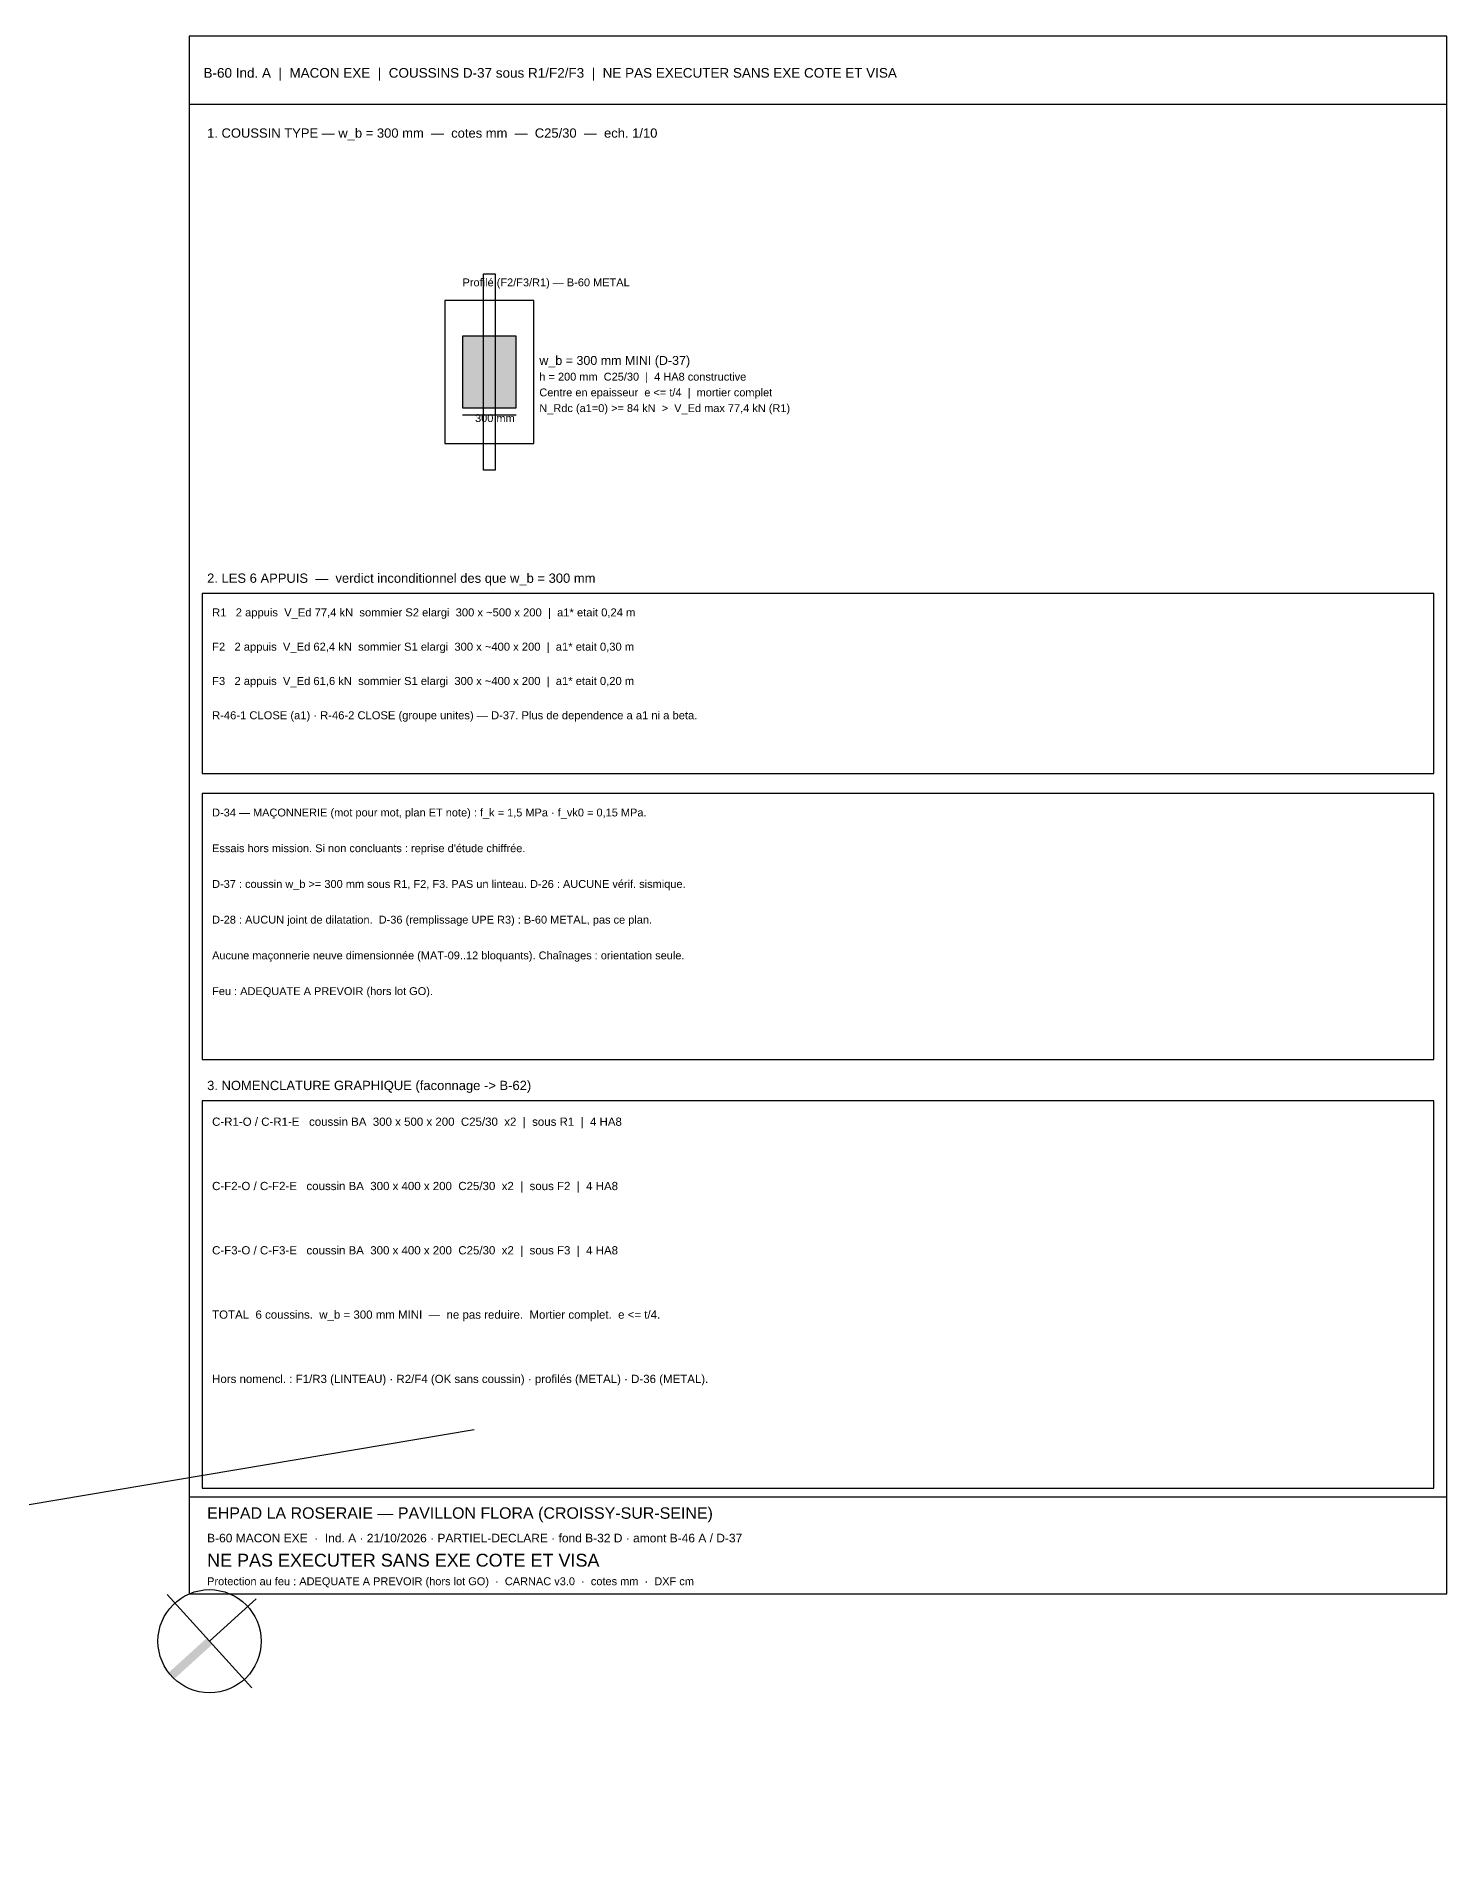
# Model space of a CAD drawing. Header units: centimetres. Extents: x 7169 to 12020, y 3983 to 6520.
# Drawn here: x 10046 to 12020, y 3983 to 6520 of the extents above; entities that cross this region are included whole.
import ezdxf

# ---------------------------------------------------------------- set-up
doc = ezdxf.new("R2010")
doc.units = ezdxf.units.CM
for name, color, linetype in [('070_trait-fin', 9, 'Continuous'), ('MACON-AXES', 1, 'Continuous'), ('MACON-CARTOUCHE', 7, 'Continuous'), ('MACON-COTATION', 8, 'Continuous'), ('MACON-COUSSIN', 3, 'Continuous'), ('MACON-DETAILS', 4, 'Continuous'), ('MACON-HABILLAGE-TEXTE', 7, 'Continuous'), ('MACON-HYP', 6, 'Continuous'), ('MACON-NOMENCLATURE', 7, 'Continuous'), ('MACON-PROFILES', 8, 'Continuous')]:
    doc.layers.add(name, color=color, linetype=linetype)
doc.styles.get("Standard").update_dxf_attribs({"font": 'arial.ttf'})

# ---------------------------------------------------------------- blocks, each defined once
blk = doc.blocks.new('NORD')
for p, q in [((-149.9, 0), (149.9, 0)), ((0, 0), (0, -149.9))]:
    blk.add_line(p, q)
blk.add_circle((0, 0), 122.5)
blk.add_solid([(-10, 122.1), (10, 122.1), (-10, 0), (10, 0)])

msp = doc.modelspace()

# ---------------------------------------------------------------- hatches: boundary and pattern name
at = {"layer": 'MACON-COUSSIN'}
msp.add_hatch(color=3, dxfattribs=at).paths.add_polyline_path([(10642.5, 6000), (10717.5, 6000), (10717.5, 6100), (10642.5, 6100)])

# ---------------------------------------------------------------- linework, layer by layer
at = {"layer": '070_trait-fin'}
msp.add_line((10659, 4569.3), (7169.1, 3983.1), dxfattribs=at)
at = {"layer": 'MACON-AXES'}
for points in [[(10260, 6425), (12020, 6425), (12020, 6520), (10260, 6520), (10260, 6425)], [(10278, 5088), (12002, 5088), (12002, 5460), (10278, 5460), (10278, 5088)]]:
    msp.add_lwpolyline(points, dxfattribs=at)
at = {"layer": 'MACON-CARTOUCHE'}
for points in [[(10260, 4340), (12020, 4340), (12020, 6520), (10260, 6520), (10260, 4340)], [(10260, 4340), (12020, 4340), (12020, 4475), (10260, 4475), (10260, 4340)]]:
    msp.add_lwpolyline(points, dxfattribs=at)
at = {"layer": 'MACON-COTATION'}
msp.add_line((10642.5, 5990), (10717.5, 5990), dxfattribs=at)
at = {"layer": 'MACON-COUSSIN'}
msp.add_lwpolyline([(10642.5, 6000), (10717.5, 6000), (10717.5, 6100), (10642.5, 6100), (10642.5, 6000)], dxfattribs=at)
at = {"layer": 'MACON-DETAILS'}
msp.add_lwpolyline([(10278, 5488), (12002, 5488), (12002, 5740), (10278, 5740), (10278, 5488)], dxfattribs=at)
at = {"layer": 'MACON-HYP'}
msp.add_lwpolyline([(10617.5, 5950), (10742.5, 5950), (10742.5, 6150), (10617.5, 6150), (10617.5, 5950)], dxfattribs=at)
at = {"layer": 'MACON-NOMENCLATURE'}
msp.add_lwpolyline([(10278, 4488), (12002, 4488), (12002, 5030), (10278, 5030), (10278, 4488)], dxfattribs=at)
at = {"layer": 'MACON-PROFILES'}
msp.add_lwpolyline([(10672, 5912.5), (10672, 6187.5), (10688, 6187.5), (10688, 5912.5), (10672, 5912.5)], dxfattribs=at)

# ---------------------------------------------------------------- block references
at = {"layer": '070_trait-fin', "xscale": 0.5892211539267361, "yscale": 0.5892211539267361, "zscale": 0.5892211539267361, "rotation": 132.2354592550134}
msp.add_blockref('NORD', (10288.4, 4273.6), dxfattribs=at)

# ---------------------------------------------------------------- texts
at = {"layer": 'MACON-AXES'}
for s, height, p in [('B-60 Ind. A  |  MACON EXE  |  COUSSINS D-37 sous R1/F2/F3  |  NE PAS EXECUTER SANS EXE COTE ET VISA', 13.5, (10280, 6462)), ('D-34 — MAÇONNERIE (mot pour mot, plan ET note) : f_k = 1,5 MPa · f_vk0 = 0,15 MPa.', 11, (10292, 5428)), ('EHPAD LA ROSERAIE — PAVILLON FLORA (CROISSY-SUR-SEINE)', 16, (10285, 4445)), ('NE PAS EXECUTER SANS EXE COTE ET VISA', 18, (10285, 4378))]:
    msp.add_text(s, height=height, dxfattribs=at).set_placement(p)
at = {"layer": 'MACON-COTATION'}
msp.add_text('300 mm', height=11, dxfattribs=at).set_placement((10660, 5980))
at = {"layer": 'MACON-COUSSIN'}
msp.add_text('w_b = 300 mm MINI (D-37)', height=12.5, dxfattribs=at).set_placement((10750, 6060))
at = {"layer": 'MACON-DETAILS'}
for s, height, p in [('1. COUSSIN TYPE — w_b = 300 mm  —  cotes mm  —  C25/30  —  ech. 1/10', 13, (10285, 6378)), ('2. LES 6 APPUIS  —  verdict inconditionnel des que w_b = 300 mm', 13, (10285, 5755)), ('R1   2 appuis  V_Ed 77,4 kN  sommier S2 elargi  300 x ~500 x 200  |  a1* etait 0,24 m', 11.2, (10292, 5708)), ('F2   2 appuis  V_Ed 62,4 kN  sommier S1 elargi  300 x ~400 x 200  |  a1* etait 0,30 m', 11.2, (10292, 5660)), ('F3   2 appuis  V_Ed 61,6 kN  sommier S1 elargi  300 x ~400 x 200  |  a1* etait 0,20 m', 11.2, (10292, 5612)), ('R-46-1 CLOSE (a1) · R-46-2 CLOSE (groupe unites) — D-37. Plus de dependence a a1 ni a beta.', 11.2, (10292, 5564))]:
    msp.add_text(s, height=height, dxfattribs=at).set_placement(p)
at = {"layer": 'MACON-HABILLAGE-TEXTE'}
for s, height, p in [('h = 200 mm  C25/30  |  4 HA8 constructive', 11, (10750, 6038)), ('Centre en epaisseur  e <= t/4  |  mortier complet', 11, (10750, 6016)), ('N_Rdc (a1=0) >= 84 kN  >  V_Ed max 77,4 kN (R1)', 11, (10750, 5994)), ("Essais hors mission. Si non concluants : reprise d'étude chiffrée.", 11, (10292, 5378)), ('D-37 : coussin w_b >= 300 mm sous R1, F2, F3. PAS un linteau. D-26 : AUCUNE vérif. sismique.', 11, (10292, 5328)), ('D-28 : AUCUN joint de dilatation.  D-36 (remplissage UPE R3) : B-60 METAL, pas ce plan.', 11, (10292, 5278)), ('Aucune maçonnerie neuve dimensionnée (MAT-09..12 bloquants). Chaînages : orientation seule.', 11, (10292, 5228)), ('Feu : ADEQUATE A PREVOIR (hors lot GO).', 11, (10292, 5178)), ('B-60 MACON EXE  ·  Ind. A · 21/10/2026 · PARTIEL-DECLARE · fond B-32 D · amont B-46 A / D-37', 12, (10285, 4412)), ('Protection au feu : ADEQUATE A PREVOIR (hors lot GO)  ·  CARNAC v3.0  ·  cotes mm  ·  DXF cm', 11, (10285, 4352))]:
    msp.add_text(s, height=height, dxfattribs=at).set_placement(p)
at = {"layer": 'MACON-NOMENCLATURE'}
for s, height, p in [('3. NOMENCLATURE GRAPHIQUE (faconnage -> B-62)', 13, (10285, 5045)), ('C-R1-O / C-R1-E   coussin BA  300 x 500 x 200  C25/30  x2  |  sous R1  |  4 HA8', 11.5, (10292, 4995)), ('C-F2-O / C-F2-E   coussin BA  300 x 400 x 200  C25/30  x2  |  sous F2  |  4 HA8', 11.5, (10292, 4905)), ('C-F3-O / C-F3-E   coussin BA  300 x 400 x 200  C25/30  x2  |  sous F3  |  4 HA8', 11.5, (10292, 4815)), ('TOTAL  6 coussins.  w_b = 300 mm MINI  —  ne pas reduire.  Mortier complet.  e <= t/4.', 11.5, (10292, 4725)), ('Hors nomencl. : F1/R3 (LINTEAU) · R2/F4 (OK sans coussin) · profilés (METAL) · D-36 (METAL).', 11.5, (10292, 4635))]:
    msp.add_text(s, height=height, dxfattribs=at).set_placement(p)
at = {"layer": 'MACON-PROFILES'}
msp.add_text('Profilé (F2/F3/R1) — B-60 METAL', height=11, dxfattribs=at).set_placement((10642.5, 6170))

doc.saveas('drawing.dxf')
